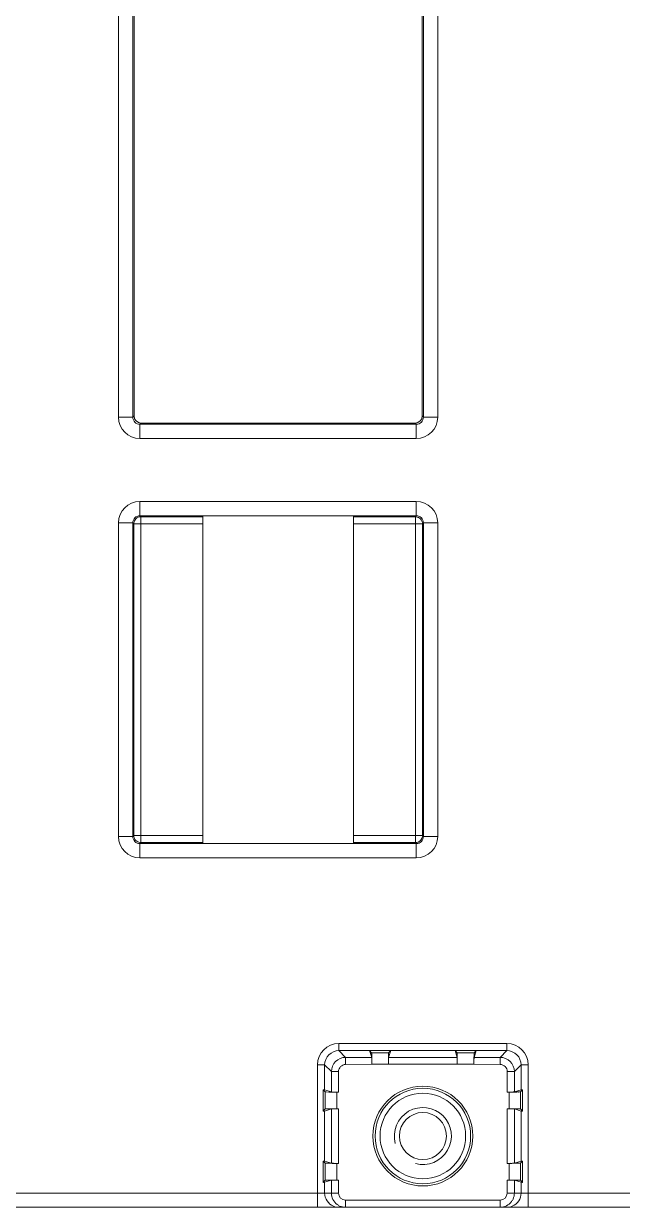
# Model space of a CAD drawing. Header units: millimetres. Extents: x 33157 to 59611, y -29750 to 1750.
# Drawn here: x 54901.7 to 54943.7, y -4362.7 to -4279.7 of the extents above; entities that cross this region are included whole.
import ezdxf

# ---------------------------------------------------------------- set-up
doc = ezdxf.new("R2010")
doc.units = ezdxf.units.MM
doc.layers.get('0').update_dxf_attribs({"lineweight": 18})

msp = doc.modelspace()

# ---------------------------------------------------------------- linework, layer by layer
at = {"lineweight": 9}
for p, q in [((54908.366, -4252.414), (54908.366, -4307.246)), ((54909.366, -4252.414), (54909.366, -4307.246)), ((54909.451, -4252.499), (54909.451, -4307.161)), ((54929.663, -4252.499), (54929.663, -4307.161)), ((54929.748, -4252.414), (54929.748, -4307.246)), ((54930.748, -4252.414), (54930.748, -4307.246)), ((54909.866, -4307.746), (54909.866, -4308.746)), ((54929.248, -4307.746), (54929.248, -4308.746)), ((54909.866, -4313.164), (54909.866, -4314.164)), ((54929.248, -4313.164), (54929.248, -4314.164)), ((54909.934, -4314.232), (54909.934, -4337.078)), ((54929.18, -4314.232), (54929.18, -4337.078)), ((54908.366, -4314.664), (54908.366, -4336.646)), ((54909.366, -4314.664), (54909.366, -4336.646)), ((54909.434, -4314.732), (54909.434, -4336.578)), ((54914.27, -4314.732), (54914.27, -4336.578)), ((54924.844, -4314.732), (54924.844, -4336.578)), ((54929.68, -4314.732), (54929.68, -4336.578)), ((54929.748, -4314.664), (54929.748, -4336.646)), ((54930.748, -4314.664), (54930.748, -4336.646)), ((54909.866, -4337.146), (54909.866, -4338.146)), ((54929.248, -4337.146), (54929.248, -4338.146)), ((54923.819, -4351.168), (54923.819, -4351.668)), ((54935.595, -4351.168), (54935.595, -4351.668)), ((54924.291, -4352.14), (54924.291, -4352.64)), ((54935.122, -4352.14), (54935.122, -4352.64)), ((54922.32, -4352.667), (54922.32, -4362.655)), ((54922.82, -4352.667), (54922.82, -4354.409)), ((54923.292, -4353.139), (54923.292, -4354.566)), ((54923.792, -4353.139), (54923.792, -4354.571)), ((54935.622, -4353.139), (54935.622, -4354.571)), ((54936.122, -4353.139), (54936.122, -4354.566)), ((54936.594, -4352.667), (54936.594, -4354.409)), ((54937.094, -4352.667), (54937.094, -4362.655)), ((54922.709, -4354.407), (54922.709, -4355.903)), ((54922.866, -4354.564), (54922.866, -4355.746)), ((54923.666, -4354.571), (54923.666, -4355.739)), ((54935.748, -4354.571), (54935.748, -4355.739)), ((54936.548, -4354.564), (54936.548, -4355.746)), ((54936.705, -4354.407), (54936.705, -4355.903)), ((54923.292, -4355.743), (54923.292, -4359.566)), ((54923.792, -4355.739), (54923.792, -4359.571)), ((54935.622, -4355.739), (54935.622, -4359.571)), ((54936.122, -4355.743), (54936.122, -4359.566)), ((54922.82, -4355.901), (54922.82, -4359.409)), ((54936.594, -4355.901), (54936.594, -4359.409)), ((54922.709, -4359.407), (54922.709, -4360.903)), ((54922.866, -4359.564), (54922.866, -4360.746)), ((54923.666, -4359.571), (54923.666, -4360.739)), ((54935.748, -4359.571), (54935.748, -4360.739)), ((54936.548, -4359.564), (54936.548, -4360.746)), ((54936.705, -4359.407), (54936.705, -4360.903)), ((54923.292, -4360.743), (54923.292, -4361.655)), ((54923.792, -4360.739), (54923.792, -4361.655)), ((54935.622, -4360.739), (54935.622, -4361.655)), ((54936.122, -4360.743), (54936.122, -4361.655)), ((54922.82, -4360.901), (54922.82, -4361.655)), ((54936.594, -4360.901), (54936.594, -4361.655)), ((54924.292, -4362.155), (54924.292, -4362.655)), ((54935.122, -4362.155), (54935.122, -4362.655))]:
    msp.add_line(p, q, dxfattribs=at)
for points in [[(54908.366, -4307.246), (54908.366, -4307.246), (54909.366, -4307.246), (54909.366, -4307.246)], [(54908.366, -4307.246), (54908.366, -4308.075), (54909.037, -4308.746), (54909.866, -4308.746)], [(54909.451, -4307.161), (54909.451, -4307.161), (54909.366, -4307.246), (54909.366, -4307.246)], [(54909.451, -4307.161), (54909.451, -4307.437), (54909.675, -4307.661), (54909.951, -4307.661)], [(54929.163, -4307.661), (54929.163, -4307.661), (54909.951, -4307.661), (54909.951, -4307.661)], [(54909.951, -4307.661), (54909.951, -4307.661), (54909.866, -4307.746), (54909.866, -4307.746)], [(54929.163, -4307.661), (54929.163, -4307.661), (54929.248, -4307.746), (54929.248, -4307.746)], [(54929.163, -4307.661), (54929.439, -4307.661), (54929.663, -4307.437), (54929.663, -4307.161)], [(54929.248, -4308.746), (54930.077, -4308.746), (54930.748, -4308.075), (54930.748, -4307.246)], [(54929.663, -4307.161), (54929.663, -4307.161), (54929.748, -4307.246), (54929.748, -4307.246)], [(54930.748, -4307.246), (54930.748, -4307.246), (54929.748, -4307.246), (54929.748, -4307.246)], [(54929.248, -4307.746), (54929.248, -4307.746), (54909.866, -4307.746), (54909.866, -4307.746)], [(54929.248, -4308.746), (54929.248, -4308.746), (54909.866, -4308.746), (54909.866, -4308.746)], [(54909.866, -4313.164), (54909.037, -4313.164), (54908.366, -4313.835), (54908.366, -4314.664)], [(54909.866, -4313.164), (54909.866, -4313.164), (54929.248, -4313.164), (54929.248, -4313.164)], [(54930.748, -4314.664), (54930.748, -4313.835), (54930.077, -4313.164), (54929.248, -4313.164)], [(54909.934, -4314.232), (54909.806, -4314.232), (54909.67, -4314.288), (54909.58, -4314.378)], [(54909.866, -4314.164), (54909.866, -4314.164), (54929.248, -4314.164), (54929.248, -4314.164)], [(54909.934, -4314.232), (54909.934, -4314.232), (54909.866, -4314.164), (54909.866, -4314.164)], [(54914.274, -4314.232), (54914.274, -4314.232), (54909.934, -4314.232), (54909.934, -4314.232)], [(54914.274, -4314.232), (54914.272, -4314.234), (54914.27, -4314.457), (54914.27, -4314.732)], [(54914.274, -4314.232), (54914.274, -4314.232), (54914.305, -4314.201), (54914.305, -4314.201)], [(54924.84, -4314.232), (54924.84, -4314.232), (54924.809, -4314.201), (54924.809, -4314.201)], [(54929.18, -4314.232), (54929.18, -4314.232), (54924.84, -4314.232), (54924.84, -4314.232)], [(54924.844, -4314.732), (54924.844, -4314.457), (54924.842, -4314.234), (54924.84, -4314.232)], [(54929.248, -4314.164), (54929.248, -4314.164), (54929.18, -4314.232), (54929.18, -4314.232)], [(54929.233, -4314.235), (54929.216, -4314.233), (54929.198, -4314.232), (54929.18, -4314.232)], [(54929.534, -4314.378), (54929.455, -4314.3), (54929.344, -4314.247), (54929.233, -4314.235)], [(54908.366, -4314.664), (54908.366, -4314.664), (54909.366, -4314.664), (54909.366, -4314.664)], [(54909.434, -4314.732), (54909.434, -4314.732), (54909.366, -4314.664), (54909.366, -4314.664)], [(54909.434, -4314.732), (54909.434, -4314.732), (54914.27, -4314.732), (54914.27, -4314.732)], [(54909.437, -4314.678), (54909.435, -4314.696), (54909.434, -4314.714), (54909.434, -4314.732)], [(54909.58, -4314.378), (54909.502, -4314.457), (54909.449, -4314.568), (54909.437, -4314.678)], [(54929.68, -4314.732), (54929.68, -4314.732), (54924.844, -4314.732), (54924.844, -4314.732)], [(54929.68, -4314.732), (54929.68, -4314.604), (54929.624, -4314.468), (54929.534, -4314.378)], [(54929.748, -4314.664), (54929.748, -4314.664), (54929.68, -4314.732), (54929.68, -4314.732)], [(54930.748, -4314.664), (54930.748, -4314.664), (54929.748, -4314.664), (54929.748, -4314.664)], [(54908.366, -4336.646), (54908.366, -4336.646), (54909.366, -4336.646), (54909.366, -4336.646)], [(54908.366, -4336.646), (54908.366, -4337.475), (54909.037, -4338.146), (54909.866, -4338.146)], [(54909.434, -4336.578), (54909.434, -4336.578), (54909.366, -4336.646), (54909.366, -4336.646)], [(54909.434, -4336.578), (54909.434, -4336.578), (54914.27, -4336.578), (54914.27, -4336.578)], [(54909.434, -4336.578), (54909.434, -4336.706), (54909.49, -4336.841), (54909.58, -4336.932)], [(54914.27, -4336.578), (54914.27, -4336.853), (54914.272, -4337.076), (54914.274, -4337.078)], [(54924.844, -4336.578), (54924.844, -4336.578), (54929.68, -4336.578), (54929.68, -4336.578)], [(54924.84, -4337.078), (54924.842, -4337.076), (54924.844, -4336.853), (54924.844, -4336.578)], [(54929.248, -4338.146), (54930.077, -4338.146), (54930.748, -4337.475), (54930.748, -4336.646)], [(54929.534, -4336.932), (54929.612, -4336.853), (54929.665, -4336.742), (54929.677, -4336.631)], [(54929.677, -4336.631), (54929.679, -4336.614), (54929.68, -4336.596), (54929.68, -4336.578)], [(54929.68, -4336.578), (54929.68, -4336.578), (54929.748, -4336.646), (54929.748, -4336.646)], [(54930.748, -4336.646), (54930.748, -4336.646), (54929.748, -4336.646), (54929.748, -4336.646)], [(54909.58, -4336.932), (54909.659, -4337.01), (54909.77, -4337.063), (54909.88, -4337.075)], [(54929.248, -4337.146), (54929.248, -4337.146), (54909.866, -4337.146), (54909.866, -4337.146)], [(54909.934, -4337.078), (54909.934, -4337.078), (54909.866, -4337.146), (54909.866, -4337.146)], [(54909.88, -4337.075), (54909.898, -4337.077), (54909.916, -4337.078), (54909.934, -4337.078)], [(54909.934, -4337.078), (54909.934, -4337.078), (54914.274, -4337.078), (54914.274, -4337.078)], [(54914.274, -4337.078), (54914.274, -4337.078), (54914.305, -4337.109), (54914.305, -4337.109)], [(54924.84, -4337.078), (54924.84, -4337.078), (54924.809, -4337.109), (54924.809, -4337.109)], [(54924.84, -4337.078), (54924.84, -4337.078), (54929.18, -4337.078), (54929.18, -4337.078)], [(54929.18, -4337.078), (54929.308, -4337.078), (54929.443, -4337.022), (54929.534, -4336.932)], [(54929.18, -4337.078), (54929.18, -4337.078), (54929.248, -4337.146), (54929.248, -4337.146)], [(54929.248, -4338.146), (54929.248, -4338.146), (54909.866, -4338.146), (54909.866, -4338.146)], [(54923.819, -4351.168), (54922.991, -4351.168), (54922.32, -4351.839), (54922.32, -4352.667)], [(54935.595, -4351.168), (54935.595, -4351.168), (54923.819, -4351.168), (54923.819, -4351.168)], [(54925.961, -4351.668), (54925.961, -4351.668), (54923.819, -4351.668), (54923.819, -4351.668)], [(54924.291, -4352.14), (54924.291, -4352.14), (54923.819, -4351.668), (54923.819, -4351.668)], [(54927.453, -4351.658), (54927.453, -4351.658), (54925.96, -4351.658), (54925.96, -4351.658)], [(54925.961, -4351.659), (54925.961, -4351.659), (54925.96, -4351.658), (54925.96, -4351.658)], [(54926.116, -4351.814), (54926.116, -4351.814), (54925.961, -4351.663), (54925.961, -4351.663)], [(54925.961, -4351.668), (54925.961, -4351.668), (54926.118, -4352.14), (54926.118, -4352.14)], [(54927.453, -4351.668), (54927.453, -4351.668), (54927.295, -4352.14), (54927.295, -4352.14)], [(54927.298, -4351.814), (54927.298, -4351.814), (54927.453, -4351.658), (54927.453, -4351.658)], [(54931.961, -4351.668), (54931.961, -4351.668), (54927.453, -4351.668), (54927.453, -4351.668)], [(54933.453, -4351.658), (54933.453, -4351.658), (54931.96, -4351.658), (54931.96, -4351.658)], [(54931.961, -4351.659), (54931.961, -4351.659), (54931.96, -4351.658), (54931.96, -4351.658)], [(54932.116, -4351.814), (54932.116, -4351.814), (54931.961, -4351.663), (54931.961, -4351.663)], [(54931.961, -4351.668), (54931.961, -4351.668), (54932.118, -4352.14), (54932.118, -4352.14)], [(54933.453, -4351.668), (54933.453, -4351.668), (54933.295, -4352.14), (54933.295, -4352.14)], [(54933.298, -4351.814), (54933.298, -4351.814), (54933.453, -4351.658), (54933.453, -4351.658)], [(54935.595, -4351.668), (54935.595, -4351.668), (54933.453, -4351.668), (54933.453, -4351.668)], [(54935.122, -4352.14), (54935.122, -4352.14), (54935.595, -4351.668), (54935.595, -4351.668)], [(54937.094, -4352.667), (54937.094, -4351.839), (54936.423, -4351.168), (54935.595, -4351.168)], [(54924.291, -4352.14), (54923.739, -4352.14), (54923.292, -4352.587), (54923.292, -4353.139)], [(54926.118, -4352.14), (54926.118, -4352.14), (54924.291, -4352.14), (54924.291, -4352.14)], [(54927.298, -4351.814), (54927.298, -4351.814), (54926.116, -4351.814), (54926.116, -4351.814)], [(54932.118, -4352.14), (54932.118, -4352.14), (54927.295, -4352.14), (54927.295, -4352.14)], [(54933.298, -4351.814), (54933.298, -4351.814), (54932.116, -4351.814), (54932.116, -4351.814)], [(54935.122, -4352.14), (54935.122, -4352.14), (54933.295, -4352.14), (54933.295, -4352.14)], [(54936.122, -4353.139), (54936.122, -4352.587), (54935.675, -4352.14), (54935.122, -4352.14)], [(54922.32, -4352.667), (54922.32, -4352.667), (54922.82, -4352.667), (54922.82, -4352.667)], [(54923.292, -4353.139), (54923.292, -4353.139), (54922.82, -4352.667), (54922.82, -4352.667)], [(54923.792, -4353.139), (54923.792, -4353.139), (54923.292, -4353.139), (54923.292, -4353.139)], [(54926.123, -4352.627), (54926.123, -4352.627), (54924.291, -4352.64), (54924.291, -4352.64)], [(54933.291, -4352.627), (54933.291, -4352.627), (54926.123, -4352.627), (54926.123, -4352.627)], [(54935.122, -4352.64), (54935.122, -4352.64), (54933.291, -4352.627), (54933.291, -4352.627)], [(54935.622, -4353.139), (54935.622, -4353.139), (54936.122, -4353.139), (54936.122, -4353.139)], [(54936.122, -4353.139), (54936.122, -4353.139), (54936.594, -4352.667), (54936.594, -4352.667)], [(54937.094, -4352.667), (54937.094, -4352.667), (54936.594, -4352.667), (54936.594, -4352.667)], [(54922.866, -4354.564), (54922.866, -4354.564), (54922.709, -4354.407), (54922.709, -4354.407)], [(54922.82, -4354.409), (54922.817, -4354.408), (54922.778, -4354.407), (54922.709, -4354.407)], [(54922.82, -4354.409), (54922.82, -4354.409), (54923.292, -4354.566), (54923.292, -4354.566)], [(54922.866, -4354.564), (54922.87, -4354.568), (54923.227, -4354.571), (54923.666, -4354.571)], [(54923.292, -4354.566), (54923.299, -4354.569), (54923.52, -4354.571), (54923.792, -4354.571)], [(54923.792, -4354.571), (54923.792, -4354.571), (54923.666, -4354.571), (54923.666, -4354.571)], [(54935.622, -4354.571), (54935.622, -4354.571), (54935.748, -4354.571), (54935.748, -4354.571)], [(54936.594, -4354.409), (54936.594, -4354.409), (54936.122, -4354.566), (54936.122, -4354.566)], [(54936.548, -4354.564), (54936.548, -4354.564), (54936.705, -4354.407), (54936.705, -4354.407)], [(54936.705, -4354.407), (54936.636, -4354.407), (54936.597, -4354.408), (54936.594, -4354.409)], [(54922.866, -4355.746), (54922.866, -4355.746), (54922.709, -4355.903), (54922.709, -4355.903)], [(54922.82, -4355.901), (54922.82, -4355.901), (54923.292, -4355.743), (54923.292, -4355.743)], [(54923.792, -4355.739), (54923.792, -4355.739), (54923.666, -4355.739), (54923.666, -4355.739)], [(54935.622, -4355.739), (54935.622, -4355.739), (54935.748, -4355.739), (54935.748, -4355.739)], [(54936.122, -4355.743), (54936.115, -4355.741), (54935.893, -4355.739), (54935.622, -4355.739)], [(54936.548, -4355.746), (54936.544, -4355.742), (54936.187, -4355.739), (54935.748, -4355.739)], [(54936.594, -4355.901), (54936.594, -4355.901), (54936.122, -4355.743), (54936.122, -4355.743)], [(54936.548, -4355.746), (54936.548, -4355.746), (54936.705, -4355.903), (54936.705, -4355.903)], [(54922.709, -4355.903), (54922.778, -4355.903), (54922.817, -4355.902), (54922.82, -4355.901)], [(54936.594, -4355.901), (54936.597, -4355.902), (54936.636, -4355.903), (54936.705, -4355.903)], [(54922.866, -4359.564), (54922.866, -4359.564), (54922.709, -4359.407), (54922.709, -4359.407)], [(54922.82, -4359.409), (54922.817, -4359.408), (54922.778, -4359.407), (54922.709, -4359.407)], [(54922.82, -4359.409), (54922.82, -4359.409), (54923.292, -4359.566), (54923.292, -4359.566)], [(54922.866, -4359.564), (54922.87, -4359.568), (54923.227, -4359.571), (54923.666, -4359.571)], [(54923.292, -4359.566), (54923.299, -4359.569), (54923.52, -4359.571), (54923.792, -4359.571)], [(54923.792, -4359.571), (54923.792, -4359.571), (54923.666, -4359.571), (54923.666, -4359.571)], [(54935.622, -4359.571), (54935.622, -4359.571), (54935.748, -4359.571), (54935.748, -4359.571)], [(54936.594, -4359.409), (54936.594, -4359.409), (54936.122, -4359.566), (54936.122, -4359.566)], [(54936.548, -4359.564), (54936.548, -4359.564), (54936.705, -4359.407), (54936.705, -4359.407)], [(54936.705, -4359.407), (54936.636, -4359.407), (54936.597, -4359.408), (54936.594, -4359.409)], [(54922.866, -4360.746), (54922.866, -4360.746), (54922.709, -4360.903), (54922.709, -4360.903)], [(54922.82, -4360.901), (54922.82, -4360.901), (54923.292, -4360.743), (54923.292, -4360.743)], [(54923.792, -4360.739), (54923.792, -4360.739), (54923.666, -4360.739), (54923.666, -4360.739)], [(54935.622, -4360.739), (54935.622, -4360.739), (54935.748, -4360.739), (54935.748, -4360.739)], [(54936.122, -4360.743), (54936.115, -4360.741), (54935.893, -4360.739), (54935.622, -4360.739)], [(54936.548, -4360.746), (54936.544, -4360.742), (54936.187, -4360.739), (54935.748, -4360.739)], [(54936.594, -4360.901), (54936.594, -4360.901), (54936.122, -4360.743), (54936.122, -4360.743)], [(54936.548, -4360.746), (54936.548, -4360.746), (54936.705, -4360.903), (54936.705, -4360.903)], [(54922.709, -4360.903), (54922.778, -4360.903), (54922.817, -4360.902), (54922.82, -4360.901)], [(54936.594, -4360.901), (54936.597, -4360.902), (54936.636, -4360.903), (54936.705, -4360.903)], [(54881.622, -4361.655), (54881.622, -4361.655), (54923.792, -4361.655), (54923.792, -4361.655)], [(54922.82, -4361.655), (54922.82, -4362.059), (54923.063, -4362.424), (54923.437, -4362.579)], [(54923.292, -4361.655), (54923.292, -4361.971), (54923.441, -4362.268), (54923.694, -4362.456)], [(54923.694, -4362.456), (54923.749, -4362.498), (54923.808, -4362.533), (54923.871, -4362.562)], [(54923.792, -4361.655), (54923.792, -4361.931), (54924.016, -4362.155), (54924.292, -4362.155)], [(54924.292, -4362.155), (54924.292, -4362.155), (54935.122, -4362.155), (54935.122, -4362.155)], [(54935.122, -4362.155), (54935.398, -4362.155), (54935.622, -4361.931), (54935.622, -4361.655)], [(54935.122, -4362.655), (54935.438, -4362.655), (54935.735, -4362.506), (54935.924, -4362.253)], [(54935.622, -4361.655), (54935.622, -4361.655), (54968.792, -4361.655), (54968.792, -4361.655)], [(54935.924, -4362.253), (54935.965, -4362.198), (54936, -4362.138), (54936.029, -4362.076)], [(54935.977, -4362.579), (54936.351, -4362.424), (54936.594, -4362.059), (54936.594, -4361.655)], [(54936.029, -4362.076), (54936.09, -4361.945), (54936.122, -4361.799), (54936.122, -4361.655)], [(54868.32, -4362.655), (54868.32, -4362.655), (55131.206, -4362.655), (55131.206, -4362.655)], [(54923.437, -4362.579), (54923.557, -4362.629), (54923.689, -4362.655), (54923.819, -4362.655)], [(54923.871, -4362.562), (54924.001, -4362.623), (54924.148, -4362.655), (54924.292, -4362.655)], [(54935.977, -4362.579), (54935.857, -4362.629), (54935.725, -4362.655), (54935.595, -4362.655)]]:
    msp.add_open_spline(points, degree=3, dxfattribs=at)
for points, knots in [([(54909.366, -4307.246), (54909.366, -4307.379), (54909.418, -4307.506), (54909.512, -4307.6), (54909.606, -4307.694), (54909.733, -4307.746), (54909.866, -4307.746)], [0, 0, 0, 0, 178475.99157, 178475.99157, 178475.99157, 356951.983141, 356951.983141, 356951.983141, 356951.983141]), ([(54929.248, -4307.746), (54929.381, -4307.746), (54929.508, -4307.694), (54929.602, -4307.6), (54929.696, -4307.506), (54929.748, -4307.379), (54929.748, -4307.246)], [0, 0, 0, 0, 178538.508499, 178538.508499, 178538.508499, 357077.016997, 357077.016997, 357077.016997, 357077.016997]), ([(54909.866, -4314.164), (54909.733, -4314.164), (54909.606, -4314.216), (54909.512, -4314.31), (54909.418, -4314.404), (54909.366, -4314.531), (54909.366, -4314.664)], [0, 0, 0, 0, 178487.650467, 178487.650467, 178487.650467, 356975.300934, 356975.300934, 356975.300934, 356975.300934]), ([(54929.748, -4314.664), (54929.748, -4314.531), (54929.696, -4314.404), (54929.602, -4314.31), (54929.508, -4314.216), (54929.381, -4314.164), (54929.248, -4314.164)], [0, 0, 0, 0, 178550.167217, 178550.167217, 178550.167217, 357100.334433, 357100.334433, 357100.334433, 357100.334433]), ([(54909.366, -4336.646), (54909.366, -4336.779), (54909.418, -4336.906), (54909.512, -4337), (54909.606, -4337.094), (54909.733, -4337.146), (54909.866, -4337.146)], [0, 0, 0, 0, 178526.757472, 178526.757472, 178526.757472, 357053.514943, 357053.514943, 357053.514943, 357053.514943]), ([(54929.248, -4337.146), (54929.381, -4337.146), (54929.508, -4337.094), (54929.602, -4337), (54929.696, -4336.906), (54929.748, -4336.779), (54929.748, -4336.646)], [0, 0, 0, 0, 178589.272668, 178589.272668, 178589.272668, 357178.545337, 357178.545337, 357178.545337, 357178.545337]), ([(54923.819, -4351.668), (54923.554, -4351.668), (54923.3, -4351.773), (54923.112, -4351.96), (54922.925, -4352.148), (54922.82, -4352.402), (54922.82, -4352.667)], [0, 0, 0, 0, 178594.649664, 178594.649664, 178594.649664, 357189.299328, 357189.299328, 357189.299328, 357189.299328]), ([(54936.594, -4352.667), (54936.594, -4352.402), (54936.489, -4352.148), (54936.302, -4351.96), (54936.114, -4351.773), (54935.86, -4351.668), (54935.595, -4351.668)], [0, 0, 0, 0, 178635.607471, 178635.607471, 178635.607471, 357271.214942, 357271.214942, 357271.214942, 357271.214942]), ([(54926.123, -4352.627), (54926.123, -4352.524), (54926.123, -4352.421), (54926.122, -4352.318), (54926.122, -4352.271), (54926.122, -4352.225), (54926.122, -4352.178), (54926.121, -4352.137), (54926.121, -4352.096), (54926.121, -4352.055), (54926.12, -4352.021), (54926.119, -4351.988), (54926.12, -4351.954), (54926.12, -4351.928), (54926.121, -4351.902), (54926.118, -4351.878), (54926.117, -4351.863), (54926.114, -4351.848), (54926.117, -4351.831), (54926.118, -4351.824), (54926.12, -4351.818), (54926.116, -4351.814)], [0, 0, 0, 0, 149382.401894, 149382.401894, 149382.401894, 298764.803787, 298764.803787, 298764.803787, 448147.205681, 448147.205681, 448147.205681, 597529.607575, 597529.607575, 597529.607575, 746912.009469, 746912.009469, 746912.009469, 896294.411362, 896294.411362, 896294.411362, 1045676.813256, 1045676.813256, 1045676.813256, 1045676.813256]), ([(54926.123, -4352.627), (54926.123, -4352.565), (54926.122, -4352.504), (54926.122, -4352.442), (54926.123, -4352.39), (54926.123, -4352.338), (54926.121, -4352.286), (54926.12, -4352.251), (54926.118, -4352.216), (54926.12, -4352.18), (54926.121, -4352.166), (54926.123, -4352.153), (54926.118, -4352.14)], [0, 0, 0, 0, 158372.527997, 158372.527997, 158372.527997, 316745.055995, 316745.055995, 316745.055995, 475117.583992, 475117.583992, 475117.583992, 633490.11199, 633490.11199, 633490.11199, 633490.11199]), ([(54927.298, -4351.814), (54927.294, -4351.818), (54927.296, -4351.824), (54927.297, -4351.831), (54927.299, -4351.848), (54927.297, -4351.863), (54927.295, -4351.878), (54927.293, -4351.902), (54927.294, -4351.928), (54927.294, -4351.954), (54927.294, -4351.988), (54927.294, -4352.021), (54927.293, -4352.055), (54927.292, -4352.096), (54927.292, -4352.137), (54927.292, -4352.178), (54927.292, -4352.225), (54927.292, -4352.271), (54927.292, -4352.318), (54927.291, -4352.421), (54927.291, -4352.524), (54927.291, -4352.627)], [0, 0, 0, 0, 149385.642292, 149385.642292, 149385.642292, 298771.284584, 298771.284584, 298771.284584, 448156.926877, 448156.926877, 448156.926877, 597542.569169, 597542.569169, 597542.569169, 746928.211461, 746928.211461, 746928.211461, 896313.853753, 896313.853753, 896313.853753, 1045699.496045, 1045699.496045, 1045699.496045, 1045699.496045]), ([(54927.291, -4352.627), (54927.291, -4352.565), (54927.292, -4352.504), (54927.291, -4352.442), (54927.291, -4352.39), (54927.29, -4352.338), (54927.292, -4352.286), (54927.294, -4352.251), (54927.296, -4352.216), (54927.294, -4352.18), (54927.293, -4352.166), (54927.291, -4352.153), (54927.295, -4352.14)], [0, 0, 0, 0, 158375.762234, 158375.762234, 158375.762234, 316751.524468, 316751.524468, 316751.524468, 475127.286703, 475127.286703, 475127.286703, 633503.048937, 633503.048937, 633503.048937, 633503.048937]), ([(54932.123, -4352.627), (54932.123, -4352.524), (54932.123, -4352.421), (54932.122, -4352.318), (54932.122, -4352.271), (54932.122, -4352.225), (54932.122, -4352.178), (54932.121, -4352.137), (54932.121, -4352.096), (54932.121, -4352.055), (54932.12, -4352.021), (54932.119, -4351.988), (54932.12, -4351.954), (54932.12, -4351.928), (54932.121, -4351.902), (54932.118, -4351.878), (54932.117, -4351.863), (54932.114, -4351.848), (54932.117, -4351.831), (54932.118, -4351.824), (54932.12, -4351.818), (54932.116, -4351.814)], [0, 0, 0, 0, 149398.0677, 149398.0677, 149398.0677, 298796.135401, 298796.135401, 298796.135401, 448194.203101, 448194.203101, 448194.203101, 597592.270801, 597592.270801, 597592.270801, 746990.338501, 746990.338501, 746990.338501, 896388.406202, 896388.406202, 896388.406202, 1045786.473902, 1045786.473902, 1045786.473902, 1045786.473902]), ([(54932.123, -4352.627), (54932.123, -4352.565), (54932.122, -4352.504), (54932.122, -4352.442), (54932.123, -4352.39), (54932.123, -4352.338), (54932.121, -4352.286), (54932.12, -4352.251), (54932.118, -4352.216), (54932.12, -4352.18), (54932.121, -4352.166), (54932.123, -4352.153), (54932.118, -4352.14)], [0, 0, 0, 0, 158389.100277, 158389.100277, 158389.100277, 316778.200554, 316778.200554, 316778.200554, 475167.300832, 475167.300832, 475167.300832, 633556.401109, 633556.401109, 633556.401109, 633556.401109]), ([(54933.298, -4351.814), (54933.294, -4351.818), (54933.296, -4351.824), (54933.297, -4351.831), (54933.299, -4351.848), (54933.297, -4351.863), (54933.295, -4351.878), (54933.293, -4351.902), (54933.294, -4351.928), (54933.294, -4351.954), (54933.294, -4351.988), (54933.294, -4352.021), (54933.293, -4352.055), (54933.292, -4352.096), (54933.292, -4352.137), (54933.292, -4352.178), (54933.292, -4352.225), (54933.292, -4352.271), (54933.292, -4352.318), (54933.291, -4352.421), (54933.291, -4352.524), (54933.291, -4352.627)], [0, 0, 0, 0, 149401.308103, 149401.308103, 149401.308103, 298802.616206, 298802.616206, 298802.616206, 448203.924309, 448203.924309, 448203.924309, 597605.232412, 597605.232412, 597605.232412, 747006.540515, 747006.540515, 747006.540515, 896407.848618, 896407.848618, 896407.848618, 1045809.156721, 1045809.156721, 1045809.156721, 1045809.156721]), ([(54933.291, -4352.627), (54933.291, -4352.565), (54933.292, -4352.504), (54933.291, -4352.442), (54933.291, -4352.39), (54933.29, -4352.338), (54933.292, -4352.286), (54933.294, -4352.251), (54933.296, -4352.216), (54933.294, -4352.18), (54933.293, -4352.166), (54933.291, -4352.153), (54933.295, -4352.14)], [0, 0, 0, 0, 158392.334515, 158392.334515, 158392.334515, 316784.669031, 316784.669031, 316784.669031, 475177.003546, 475177.003546, 475177.003546, 633569.338062, 633569.338062, 633569.338062, 633569.338062]), ([(54924.291, -4352.64), (54924.159, -4352.64), (54924.032, -4352.692), (54923.938, -4352.786), (54923.844, -4352.88), (54923.792, -4353.007), (54923.792, -4353.139)], [0, 0, 0, 0, 178599.038252, 178599.038252, 178599.038252, 357198.076503, 357198.076503, 357198.076503, 357198.076503]), ([(54935.622, -4353.139), (54935.622, -4353.007), (54935.57, -4352.88), (54935.476, -4352.786), (54935.382, -4352.692), (54935.255, -4352.64), (54935.122, -4352.64)], [0, 0, 0, 0, 178634.915136, 178634.915136, 178634.915136, 357269.830272, 357269.830272, 357269.830272, 357269.830272]), ([(54933.207, -4357.655), (54933.207, -4355.722), (54931.64, -4354.155), (54929.707, -4354.155), (54927.774, -4354.155), (54926.207, -4355.722), (54926.207, -4357.655), (54926.207, -4359.588), (54927.774, -4361.155), (54929.707, -4361.155), (54931.64, -4361.155), (54933.207, -4359.588), (54933.207, -4357.655)], [0, 0, 0, 0, 158377.874873, 158377.874873, 158377.874873, 316755.749746, 316755.749746, 316755.749746, 475133.624619, 475133.624619, 475133.624619, 633511.499493, 633511.499493, 633511.499493, 633511.499493]), ([(54933.057, -4357.655), (54933.057, -4355.805), (54931.557, -4354.305), (54929.707, -4354.305), (54927.857, -4354.305), (54926.357, -4355.805), (54926.357, -4357.655), (54926.357, -4359.505), (54927.857, -4361.005), (54929.707, -4361.005), (54931.557, -4361.005), (54933.057, -4359.505), (54933.057, -4357.655)], [0, 0, 0, 0, 158378.431209, 158378.431209, 158378.431209, 316756.862418, 316756.862418, 316756.862418, 475135.293626, 475135.293626, 475135.293626, 633513.724835, 633513.724835, 633513.724835, 633513.724835]), ([(54932.707, -4357.655), (54932.707, -4355.998), (54931.364, -4354.655), (54929.707, -4354.655), (54928.05, -4354.655), (54926.707, -4355.998), (54926.707, -4357.655), (54926.707, -4359.312), (54928.05, -4360.655), (54929.707, -4360.655), (54931.364, -4360.655), (54932.707, -4359.312), (54932.707, -4357.655)], [0, 0, 0, 0, 158379.729446, 158379.729446, 158379.729446, 316759.458892, 316759.458892, 316759.458892, 475139.188338, 475139.188338, 475139.188338, 633518.917784, 633518.917784, 633518.917784, 633518.917784]), ([(54935.72, -4354.571), (54935.825, -4354.571), (54935.929, -4354.571), (54936.033, -4354.57), (54936.08, -4354.57), (54936.128, -4354.57), (54936.175, -4354.57), (54936.217, -4354.57), (54936.259, -4354.569), (54936.301, -4354.569), (54936.336, -4354.568), (54936.37, -4354.567), (54936.405, -4354.568), (54936.431, -4354.568), (54936.457, -4354.569), (54936.482, -4354.567), (54936.498, -4354.565), (54936.513, -4354.562), (54936.531, -4354.565), (54936.537, -4354.566), (54936.544, -4354.568), (54936.548, -4354.564)], [0, 0, 0, 0, 149412.150233, 149412.150233, 149412.150233, 298824.300467, 298824.300467, 298824.300467, 448236.4507, 448236.4507, 448236.4507, 597648.600933, 597648.600933, 597648.600933, 747060.751167, 747060.751167, 747060.751167, 896472.9014, 896472.9014, 896472.9014, 1045885.051633, 1045885.051633, 1045885.051633, 1045885.051633]), ([(54935.72, -4354.571), (54935.772, -4354.571), (54935.822, -4354.57), (54935.874, -4354.57), (54935.917, -4354.57), (54935.96, -4354.571), (54936.003, -4354.569), (54936.031, -4354.568), (54936.06, -4354.566), (54936.089, -4354.568), (54936.1, -4354.569), (54936.112, -4354.57), (54936.122, -4354.566)], [0, 0, 0, 0, 158403.113343, 158403.113343, 158403.113343, 316806.226686, 316806.226686, 316806.226686, 475209.340029, 475209.340029, 475209.340029, 633612.453371, 633612.453371, 633612.453371, 633612.453371]), ([(54923.693, -4355.739), (54923.589, -4355.739), (54923.485, -4355.739), (54923.381, -4355.74), (54923.333, -4355.74), (54923.286, -4355.74), (54923.238, -4355.74), (54923.196, -4355.74), (54923.154, -4355.74), (54923.113, -4355.741), (54923.078, -4355.742), (54923.044, -4355.742), (54923.009, -4355.742), (54922.983, -4355.742), (54922.956, -4355.741), (54922.931, -4355.743), (54922.916, -4355.745), (54922.901, -4355.747), (54922.883, -4355.745), (54922.877, -4355.744), (54922.87, -4355.742), (54922.866, -4355.746)], [0, 0, 0, 0, 149379.601776, 149379.601776, 149379.601776, 298759.203552, 298759.203552, 298759.203552, 448138.805327, 448138.805327, 448138.805327, 597518.407103, 597518.407103, 597518.407103, 746898.008879, 746898.008879, 746898.008879, 896277.610655, 896277.610655, 896277.610655, 1045657.21243, 1045657.21243, 1045657.21243, 1045657.21243]), ([(54923.693, -4355.739), (54923.642, -4355.739), (54923.591, -4355.74), (54923.54, -4355.74), (54923.497, -4355.74), (54923.454, -4355.739), (54923.411, -4355.741), (54923.382, -4355.742), (54923.354, -4355.744), (54923.325, -4355.742), (54923.313, -4355.741), (54923.302, -4355.74), (54923.292, -4355.743)], [0, 0, 0, 0, 158370.387199, 158370.387199, 158370.387199, 316740.774399, 316740.774399, 316740.774399, 475111.161598, 475111.161598, 475111.161598, 633481.548797, 633481.548797, 633481.548797, 633481.548797]), ([(54929.189, -4359.587), (54930.064, -4359.821), (54930.986, -4359.439), (54931.439, -4358.655), (54931.892, -4357.871), (54931.761, -4356.881), (54931.121, -4356.241), (54930.481, -4355.601), (54929.491, -4355.47), (54928.707, -4355.923), (54927.923, -4356.375), (54927.541, -4357.298), (54927.775, -4358.173)], [0, 0, 0, 0, 158386.940069, 158386.940069, 158386.940069, 316773.880138, 316773.880138, 316773.880138, 475160.820207, 475160.820207, 475160.820207, 633547.760276, 633547.760276, 633547.760276, 633547.760276]), ([(54931.357, -4357.655), (54931.357, -4356.744), (54930.618, -4356.005), (54929.707, -4356.005), (54928.796, -4356.005), (54928.057, -4356.744), (54928.057, -4357.655), (54928.057, -4358.566), (54928.796, -4359.305), (54929.707, -4359.305), (54930.618, -4359.305), (54931.357, -4358.566), (54931.357, -4357.655)], [0, 0, 0, 0, 158384.737219, 158384.737219, 158384.737219, 316769.474439, 316769.474439, 316769.474439, 475154.211658, 475154.211658, 475154.211658, 633538.948877, 633538.948877, 633538.948877, 633538.948877]), ([(54935.72, -4359.571), (54935.825, -4359.571), (54935.929, -4359.571), (54936.033, -4359.57), (54936.08, -4359.57), (54936.128, -4359.57), (54936.175, -4359.57), (54936.217, -4359.57), (54936.259, -4359.569), (54936.301, -4359.569), (54936.336, -4359.568), (54936.37, -4359.567), (54936.405, -4359.568), (54936.431, -4359.568), (54936.457, -4359.569), (54936.482, -4359.567), (54936.498, -4359.565), (54936.513, -4359.562), (54936.531, -4359.565), (54936.537, -4359.566), (54936.544, -4359.568), (54936.548, -4359.564)], [0, 0, 0, 0, 149419.012717, 149419.012717, 149419.012717, 298838.025433, 298838.025433, 298838.025433, 448257.03815, 448257.03815, 448257.03815, 597676.050867, 597676.050867, 597676.050867, 747095.063583, 747095.063583, 747095.063583, 896514.0763, 896514.0763, 896514.0763, 1045933.089017, 1045933.089017, 1045933.089017, 1045933.089017]), ([(54935.72, -4359.571), (54935.772, -4359.571), (54935.822, -4359.57), (54935.874, -4359.57), (54935.917, -4359.57), (54935.96, -4359.571), (54936.003, -4359.569), (54936.031, -4359.568), (54936.06, -4359.566), (54936.089, -4359.568), (54936.1, -4359.569), (54936.112, -4359.57), (54936.122, -4359.566)], [0, 0, 0, 0, 158410.770017, 158410.770017, 158410.770017, 316821.540034, 316821.540034, 316821.540034, 475232.310051, 475232.310051, 475232.310051, 633643.080068, 633643.080068, 633643.080068, 633643.080068]), ([(54923.693, -4360.739), (54923.589, -4360.739), (54923.485, -4360.739), (54923.381, -4360.74), (54923.333, -4360.74), (54923.286, -4360.74), (54923.238, -4360.74), (54923.196, -4360.74), (54923.154, -4360.74), (54923.113, -4360.741), (54923.078, -4360.742), (54923.044, -4360.742), (54923.009, -4360.742), (54922.983, -4360.742), (54922.956, -4360.741), (54922.931, -4360.743), (54922.916, -4360.745), (54922.901, -4360.747), (54922.883, -4360.745), (54922.877, -4360.744), (54922.87, -4360.742), (54922.866, -4360.746)], [0, 0, 0, 0, 149386.46458, 149386.46458, 149386.46458, 298772.92916, 298772.92916, 298772.92916, 448159.39374, 448159.39374, 448159.39374, 597545.858319, 597545.858319, 597545.858319, 746932.322899, 746932.322899, 746932.322899, 896318.787479, 896318.787479, 896318.787479, 1045705.252059, 1045705.252059, 1045705.252059, 1045705.252059])]:
    msp.add_open_spline(points, degree=3, knots=knots, dxfattribs=at)

doc.saveas('drawing.dxf')
